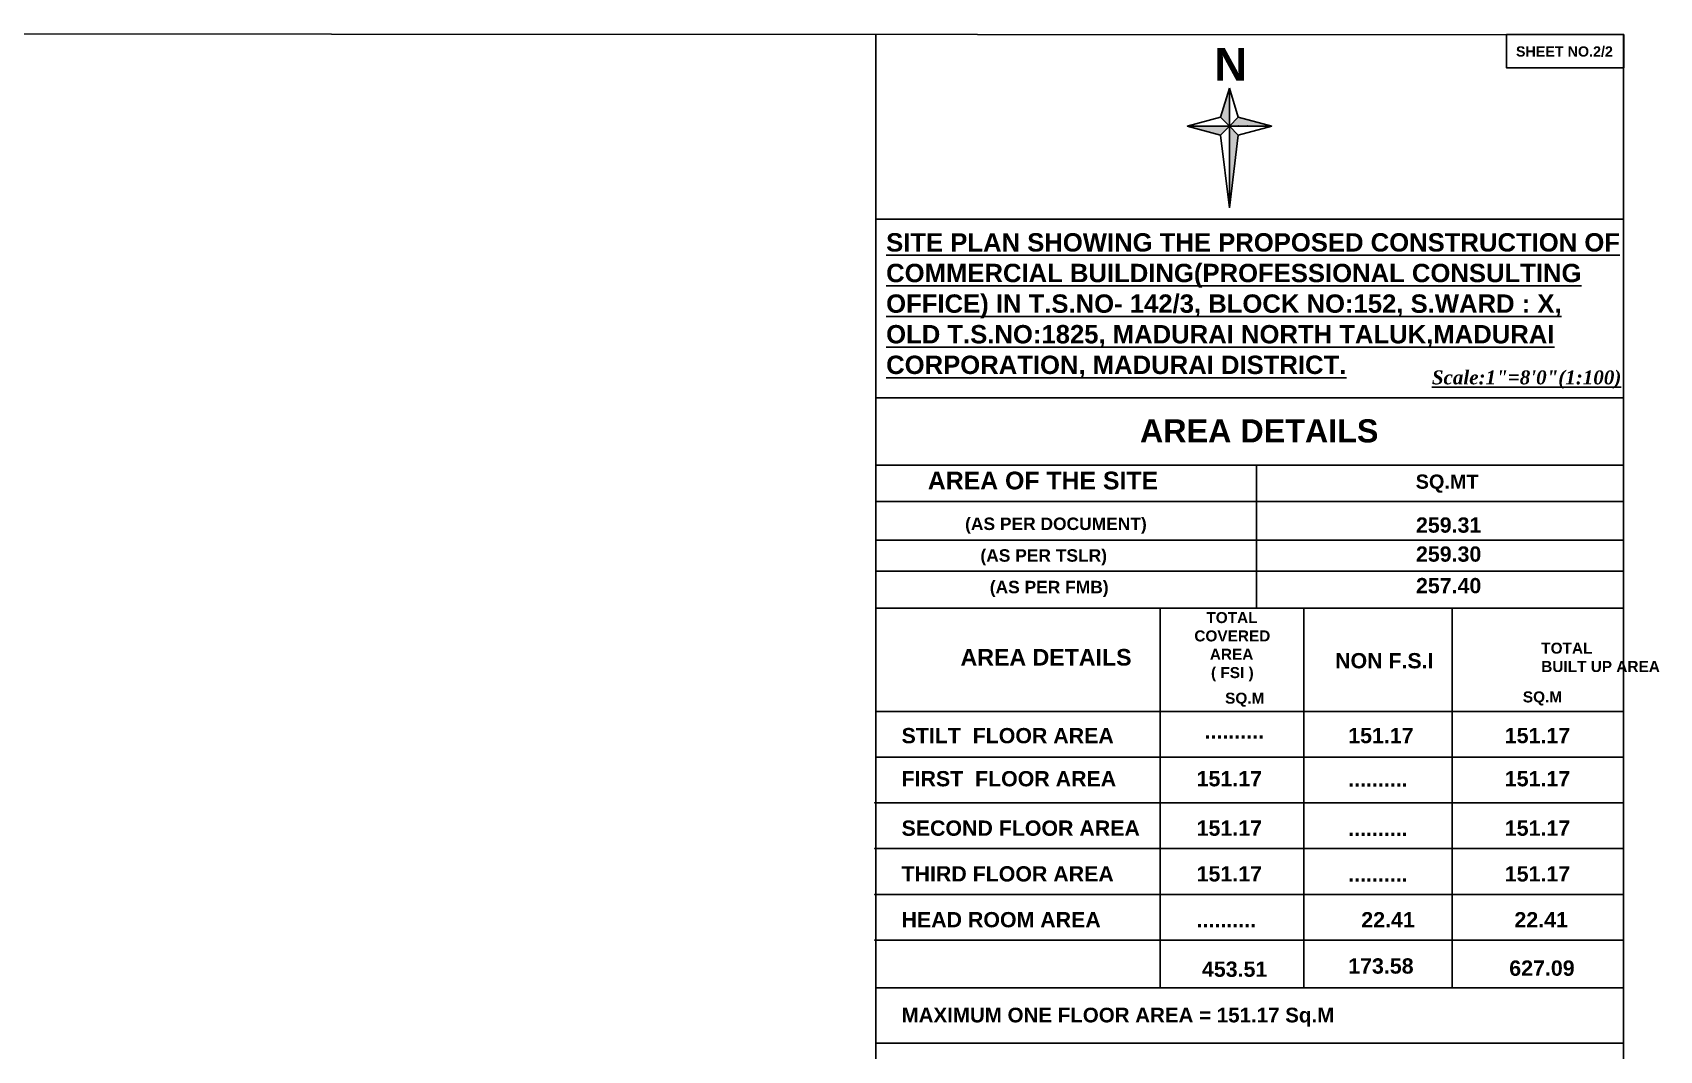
# Model space of a CAD drawing. Header units: metres. Extents: x 6910 to 7143, y 127 to 187.
# Drawn here: x 6984.7 to 7000.01, y 159.69 to 169.26 of the extents above; entities that cross this region are included whole.
import ezdxf
from ezdxf.enums import TextEntityAlignment as Align

# ---------------------------------------------------------------- set-up
doc = ezdxf.new("R2010")
doc.units = ezdxf.units.M
doc.linetypes.add('DASHED2', pattern=[0.375, 0.25, -0.125])
doc.styles.add('CODE', font='arialbd.ttf')
doc.styles.add('PDF Arial Bold', font='arialbd.ttf')
doc.styles.add('style3', font='timesbi.ttf')
doc.styles.add('style4', font='arialbd.ttf', dxfattribs={"height": 3.81})

# ---------------------------------------------------------------- blocks, each defined once
blk = doc.blocks.new('NORTH')
at = {"color": 7}
for p, q in [((-11.9, 11.9), (0, 50.4)), ((0, 50.4), (0, -108.9)), ((11.9, 11.9), (0, 50.4)), ((-11.9, 11.9), (-56.5, 0)), ((0, 0), (-56.5, 0)), ((-11.9, -11.9), (-56.5, 0)), ((0, 0), (-11.9, 11.9)), ((0, 0), (-11.9, -11.9)), ((0, 0), (11.9, 11.9)), ((0, 0), (11.9, -11.9)), ((0, 0), (11.9, -11.9)), ((0, 0), (56.5, 0)), ((11.9, 11.9), (56.5, 0)), ((11.9, -11.9), (56.5, 0)), ((-11.9, -11.9), (0, -108.9)), ((11.9, -11.9), (0, -108.9)), ((0, -75.1), (0, -78.2))]:
    blk.add_line(p, q, dxfattribs=at)
for p in [(11.9, 0), (23.9, 0)]:
    blk.add_point(p, dxfattribs=at)
at = {"color": 7, "linetype": 'DASHED2'}
for points in [[(0, 0), (-11.9, 11.9), (0, 50.4)], [(0, 0), (-56.5, 0), (-11.9, -11.9)], [(0, 0), (11.9, 11.9), (56.5, 0)], [(0, -108.9), (0, 0), (11.9, -11.9)]]:
    blk.add_solid(points, dxfattribs=at)

msp = doc.modelspace()

# ---------------------------------------------------------------- linework, layer by layer
at = {"lineweight": 25}
msp.add_line((6992.637, 135.895), (6992.637, 169.247), dxfattribs=at)
at = {"linetype": 'Continuous', "lineweight": 25}
for p, q in [((6999.672, 167.508), (6992.637, 167.508)), ((6999.672, 165.828), (6992.637, 165.828)), ((6999.672, 165.194), (6992.637, 165.194)), ((6996.217, 165.194), (6996.217, 163.848)), ((6992.637, 163.848), (6999.672, 163.848)), ((6992.637, 163.848), (6999.672, 163.848)), ((6992.637, 163.848), (6999.672, 163.848)), ((6992.637, 163.848), (6999.672, 163.848)), ((6992.81, 163.848), (6999.672, 163.848))]:
    msp.add_line(p, q, dxfattribs=at)
for p, q in [((6992.637, 164.853), (6999.672, 164.853)), ((6992.637, 164.49), (6999.672, 164.49)), ((6992.637, 164.196), (6999.672, 164.196)), ((6995.311, 162.018), (6995.311, 160.425))]:
    msp.add_line(p, q)
at = {"lineweight": 25}
msp.add_lwpolyline([(6957.125, 169.263), (6999.67, 169.243), (6999.67, 135.892), (6957.125, 135.912)], close=True, dxfattribs=at)
at = {"linetype": 'Continuous', "lineweight": 25}
msp.add_lwpolyline([(6999.672, 169.244), (6998.568, 169.244), (6998.568, 168.932), (6999.672, 168.932)], close=True, dxfattribs=at)
at = {"lineweight": 25}
for points in [[(6992.637, 163.848), (6999.672, 163.848)], [(6995.311, 163.848), (6995.311, 163.099)], [(6996.662, 163.848), (6996.662, 162.485)], [(6998.058, 163.848), (6998.058, 162.485)], [(6995.311, 163.757), (6995.311, 161.734)], [(6996.662, 163.457), (6996.662, 160.277)], [(6998.058, 163.457), (6998.058, 161.62)], [(6998.058, 163.063), (6998.058, 160.277)], [(6992.637, 162.878), (6999.672, 162.878)], [(6999.672, 162.448), (6992.637, 162.448), (6999.672, 162.448), (6992.637, 162.448)], [(6999.672, 162.018), (6992.625, 162.018), (6999.66, 162.018), (6992.625, 162.018)], [(6999.672, 161.587), (6992.625, 161.587), (6999.66, 161.587), (6992.625, 161.587)], [(6999.672, 161.157), (6992.625, 161.157), (6999.66, 161.157), (6992.625, 161.157)], [(6999.672, 160.727), (6992.625, 160.727), (6999.66, 160.727), (6992.625, 160.727)], [(6995.311, 160.425), (6995.311, 160.277)], [(6992.637, 160.277), (6999.672, 160.277)], [(6992.637, 159.758), (6999.672, 159.758)]]:
    msp.add_lwpolyline(points, dxfattribs=at)

# ---------------------------------------------------------------- block references
at = {"linetype": 'Continuous', "lineweight": 25, "xscale": 0.0070529091151949, "yscale": 0.0070529091151949, "zscale": 0.0070529091151949}
msp.add_blockref('NORTH', (6995.962, 168.383), dxfattribs=at)

# ---------------------------------------------------------------- texts
at = {"lineweight": 25, "style": 'style4'}
for s, height, p in [('SHEET NO.2/2', 0.09634, (6998.658, 169.037)), ('259.31', 0.1437, (6997.718, 164.559)), ('259.30', 0.1437, (6997.718, 164.286)), ('257.40', 0.1437, (6997.718, 163.989))]:
    msp.add_text(s, height=height, dxfattribs=at).set_placement(p)
at = {"linetype": 'Continuous', "lineweight": 25, "style": 'style4'}
msp.add_text('N', height=0.306, dxfattribs=at).set_placement((6995.82, 169.117), align=Align.TOP_LEFT)
at = {"linetype": 'Continuous', "lineweight": 25}
for s, height, style, p in [('%%UScale:1"=8\'0"(1:100)', 0.13095, 'style3', (6997.867, 165.954)), ('AREA DETAILS', 0.21735, 'style4', (6995.121, 165.408)), ('AREA OF THE SITE', 0.16719, 'style4', (6993.125, 164.966)), ('SQ.MT', 0.1338, 'style4', (6997.715, 164.972)), ('(AS PER DOCUMENT)', 0.11712, 'style4', (6993.476, 164.584)), ('(AS PER TSLR)', 0.11712, 'style4', (6993.62, 164.286)), ('(AS PER FMB)', 0.11712, 'style4', (6993.708, 163.989))]:
    msp.add_text(s, height=height, dxfattribs=dict(at, style=style)).set_placement(p)
at = {"insert": (6992.733, 167.376), "char_height": 0.17274, "attachment_point": 1, "style": 'CODE'}
msp.add_mtext_dynamic_manual_height_columns('{\\LSITE PLAN SHOWING THE PROPOSED CONSTRUCTION OF \\PCOMMERCIAL BUILDING(PROFESSIONAL CONSULTING \\POFFICE) IN T.S.NO- 142/3, BLOCK NO:152, S.WARD : X,  \\POLD T.S.NO:1825, MADURAI NORTH TALUK,MADURAI \\PCORPORATION, MADURAI DISTRICT.}', width=10.99227, gutter_width=22.5, heights=[4.915], dxfattribs=at)
at = {"insert": (6995.466, 163.16), "char_height": 0.10346, "width": 1.03326, "attachment_point": 7, "style": 'PDF Arial Bold'}
msp.add_mtext('{\\W6.961506; }TOTAL \\P{\\W4.140768; }COVERED \\P{\\W7.773457; }AREA\\P{\\W8.054652; }( FSI )', dxfattribs=at)
at = {"attachment_point": 7, "style": 'PDF Arial Bold'}
for s, insert, char_height in [('AREA DETAILS', (6993.433, 163.307), 0.15587), ('TOTAL \\PBUILT UP AREA', (6998.896, 163.247), 0.10346), ('NON F.S.I    ', (6996.957, 163.281), 0.14373), ('SQ.M', (6995.922, 162.921), 0.1035), ('SQ.M', (6998.723, 162.933), 0.1035), ('STILT  FLOOR AREA', (6992.878, 162.576), 0.14373), ('151.17', (6997.08, 162.577), 0.144), ('151.17', (6998.553, 162.577), 0.144), ('..........', (6995.729, 162.621), 0.144), ('FIRST  FLOOR AREA', (6992.878, 162.171), 0.14373), ('151.17', (6995.654, 162.171), 0.144), ('151.17', (6998.553, 162.171), 0.144), ('..........', (6997.08, 162.171), 0.144), ('SECOND FLOOR AREA', (6992.878, 161.706), 0.14373), ('151.17', (6995.654, 161.706), 0.144), ('151.17', (6998.553, 161.706), 0.144), ('..........', (6997.08, 161.706), 0.144), ('THIRD FLOOR AREA', (6992.878, 161.276), 0.14373), ('151.17', (6995.654, 161.276), 0.144), ('151.17', (6998.553, 161.276), 0.144), ('..........', (6997.08, 161.276), 0.144), ('HEAD ROOM AREA', (6992.878, 160.845), 0.14373), ('..........', (6995.654, 160.846), 0.144), ('22.41', (6997.203, 160.846), 0.144), ('22.41', (6998.644, 160.846), 0.144), ('173.58', (6997.08, 160.409), 0.144), ('453.51', (6995.704, 160.379), 0.144), ('627.09', (6998.595, 160.389), 0.144), ('MAXIMUM ONE FLOOR AREA = 151.17 Sq.M', (6992.878, 159.911), 0.1382)]:
    msp.add_mtext(s, dxfattribs=dict(at, insert=insert, char_height=char_height))

doc.saveas('drawing.dxf')
